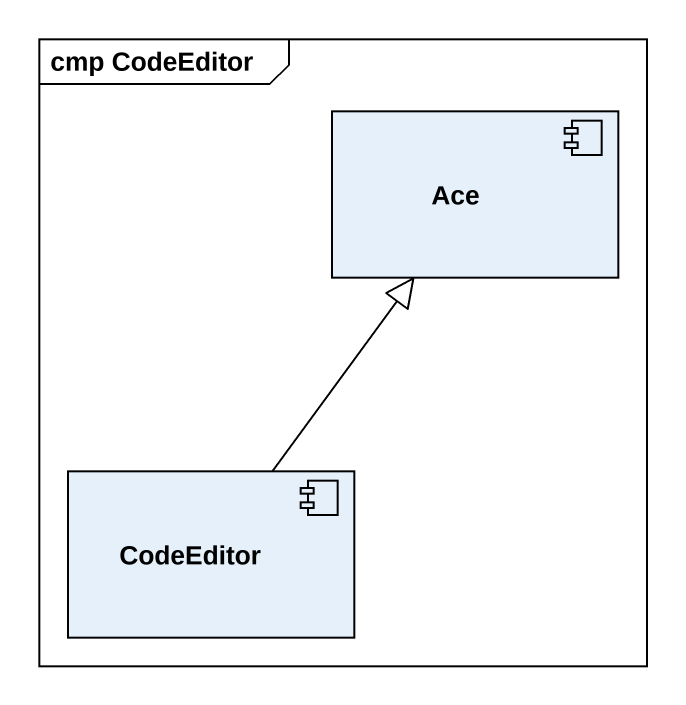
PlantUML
@startuml
mainframe cmp CodeEditor
component Ace
component CodeEditor
CodeEditor -up-|> Ace
@enduml
